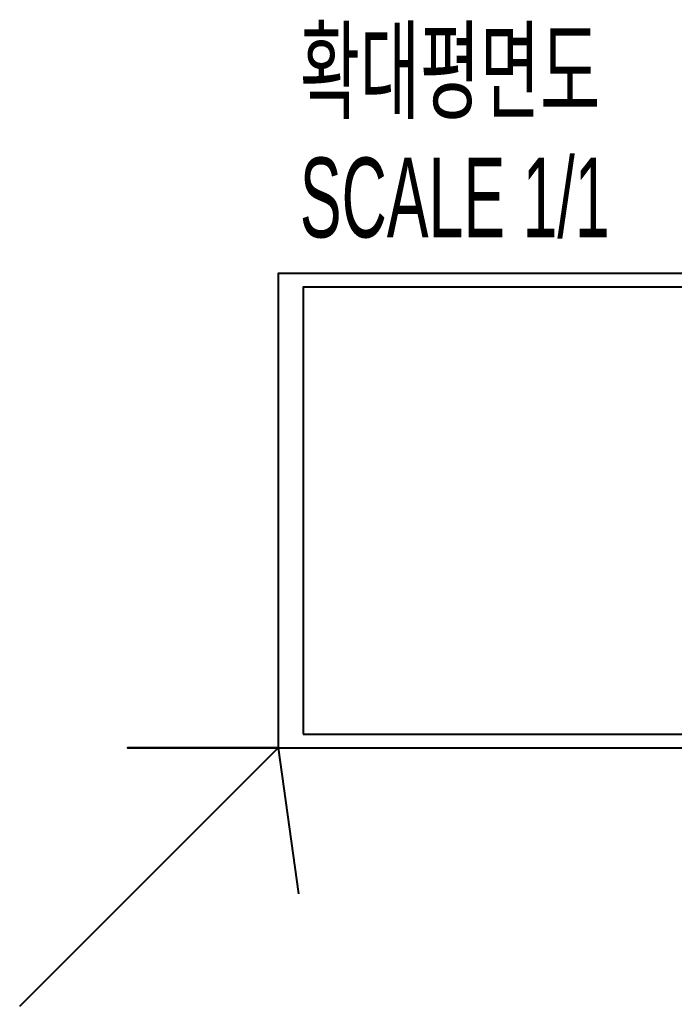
# Model space of a CAD drawing. Extents: x -324 to 1317, y -324 to 912.
# Drawn here: x -324 to 496, y -324 to 912 of the extents above; entities that cross this region are included whole.
import ezdxf
from ezdxf.enums import TextEntityAlignment as Align

# ---------------------------------------------------------------- set-up
doc = ezdxf.new("R2010")
doc.units = 0
doc.header["$MEASUREMENT"] = 0
doc.layers.add('A-TEXT-NOTE', color=7, linetype='CONTINUOUS')
doc.layers.add('NOPLOT', color=193, linetype='CONTINUOUS', plot=False)
doc.styles.add('Gtx', font='')
doc.styles.get('Gtx').set_extended_font_data('Dotum')

msp = doc.modelspace()

# ---------------------------------------------------------------- linework, layer by layer
at = {"layer": 'NOPLOT'}
for points in [[(0, 0), (841, 0), (841, 594), (0, 594)], [(31, 17), (824, 17), (824, 577), (31, 577)], [(31, 17), (731, 17), (731, 577), (31, 577)]]:
    msp.add_lwpolyline(points, close=True, dxfattribs=at)
msp.add_lwpolyline([(-324.1, -323.9), (0, 0), (-188.9, 0), (0, 0), (25.3, -182.8)], dxfattribs=at)

# ---------------------------------------------------------------- texts
at = {"layer": 'A-TEXT-NOTE', "color": 3, "style": 'Gtx', "width": 0.6}
for s, p in [('확대평면도', (27.1, 848.4)), ('SCALE 1/1', (27, 689.4))]:
    msp.add_text(s, height=100, dxfattribs=at).set_placement(p, align=Align.MIDDLE_LEFT)

doc.saveas('drawing.dxf')
